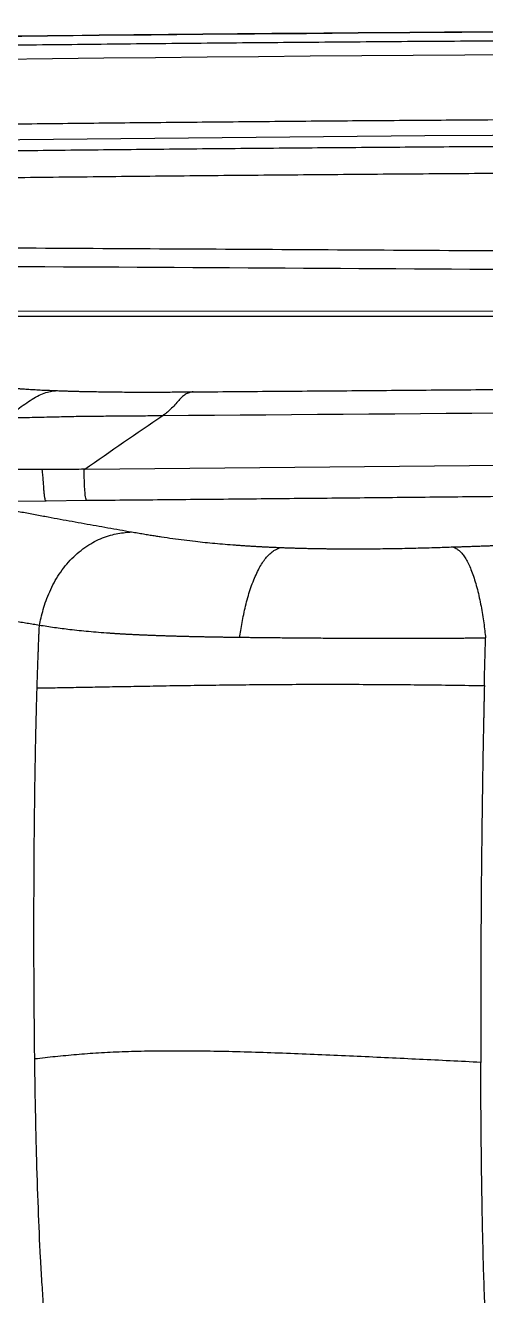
# Model space of a CAD drawing. Extents: x -54 to 18, y -18 to 89.
# Drawn here: x -37.82 to -29.55, y 28.02 to 50.83 of the extents above; entities that cross this region are included whole.
import ezdxf

# ---------------------------------------------------------------- set-up
doc = ezdxf.new("R2010")
doc.units = 0
doc.header["$MEASUREMENT"] = 0
doc.layers.add('GEOMETRY', color=2, linetype='Continuous', lineweight=25)

# ---------------------------------------------------------------- blocks, each defined once
blk = doc.blocks.new('2026 MINI-ASPIRE')
at = {"layer": 'GEOMETRY'}
for p, q in [((-22.469, -5.049), (-2.655, -5.043)), ((-22.465, -5.138), (-2.655, -5.138)), ((-18.879, -7.891), (-18.888, -7.891)), ((-19.573, -8.461), (-20.978, -8.474)), ((-18.844, -8.454), (-19.573, -8.461))]:
    blk.add_line(p, q, dxfattribs=at)
at = {"layer": 'GEOMETRY', "flags": 128}
for points in [[(29.777, -2.11), (21.269, -1.985), (12.762, -1.902), (4.254, -1.86), (-4.254, -1.86), (-12.762, -1.9), (-21.27, -1.982), (-29.777, -2.105)], [(-18.879, -7.891), (-9.443, -7.799), (-0.008, -7.705)]]:
    blk.add_lwpolyline(points, dxfattribs=at)
at = {"layer": 'GEOMETRY'}
for points in [[(-29.784, -0.245), (-9.93, 0.083), (9.93, 0.082), (29.784, -0.25)], [(-29.65, -0.65), (-9.885, -0.323), (9.885, -0.325), (29.649, -0.654)], [(-23.912, -4.225), (-16.826, -4.264), (-9.741, -4.306), (-2.655, -4.354)], [(-17.474, -6.925), (-12.534, -6.886), (-7.595, -6.847), (-2.657, -6.808)], [(-18.879, -7.891), (-18.414, -7.565), (-17.945, -7.243), (-17.475, -6.925)], [(-11.694, -11.775), (-11.687, -11.489), (-11.679, -11.204), (-11.671, -10.921)]]:
    blk.add_open_spline(points, degree=3, dxfattribs=at)
for points, knots in [([(29.784, -0.25), (26.475, -0.2), (19.857, -0.1), (9.928, -0.02), (0, 0.01), (-9.928, -0.018), (-19.857, -0.097), (-26.475, -0.196), (-29.784, -0.245)], [0, 0, 0, 0, 0.1666668, 0.3333334, 0.5, 0.6666666, 0.8333332, 1, 1, 1, 1]), ([(-29.654, -0.401), (-29.373, -0.396), (-28.812, -0.387), (-27.97, -0.374), (-27.128, -0.361), (-26.286, -0.348), (-25.443, -0.336), (-24.6, -0.324), (-23.756, -0.313), (-22.913, -0.302), (-22.068, -0.291), (-21.224, -0.281), (-20.379, -0.271), (-19.534, -0.262), (-18.688, -0.253), (-17.842, -0.244), (-16.996, -0.236), (-16.15, -0.228), (-15.303, -0.221), (-14.455, -0.214), (-13.608, -0.207), (-12.76, -0.201), (-11.912, -0.196), (-11.063, -0.19), (-10.214, -0.185), (-9.365, -0.181), (-8.515, -0.176), (-7.665, -0.173), (-6.815, -0.169), (-5.964, -0.166), (-5.113, -0.164), (-4.262, -0.161), (-3.41, -0.16), (-2.558, -0.158), (-1.706, -0.157), (-0.853, -0.157), (0.267, -0.157), (1.655, -0.157), (3.309, -0.16), (4.962, -0.164), (6.614, -0.169), (8.265, -0.176), (9.916, -0.185), (11.565, -0.195), (13.214, -0.206), (14.862, -0.219), (16.509, -0.234), (18.155, -0.25), (19.8, -0.268), (21.444, -0.287), (23.088, -0.307), (24.731, -0.33), (26.372, -0.353), (28.013, -0.378), (29.107, -0.396), (29.654, -0.405)], [0, 0, 0, 0, 0.014189, 0.028383, 0.042584, 0.05679, 0.071001, 0.085218, 0.099441, 0.11367, 0.127904, 0.142144, 0.15639, 0.170641, 0.184898, 0.199161, 0.213429, 0.227704, 0.241983, 0.256269, 0.27056, 0.284857, 0.29916, 0.313469, 0.327783, 0.342103, 0.356428, 0.37076, 0.385097, 0.39944, 0.413788, 0.428143, 0.442503, 0.456869, 0.47124, 0.485618, 0.500001, 0.527902, 0.555789, 0.58366, 0.611518, 0.639361, 0.667189, 0.695002, 0.722801, 0.750586, 0.778356, 0.806112, 0.833853, 0.86158, 0.889293, 0.916991, 0.944675, 0.972345, 1, 1, 1, 1]), ([(-29.84, -1.825), (-29.597, -1.821), (-29.11, -1.813), (-28.38, -1.801), (-27.648, -1.789), (-26.916, -1.777), (-26.183, -1.766), (-25.45, -1.755), (-24.715, -1.745), (-23.979, -1.735), (-23.243, -1.725), (-22.506, -1.715), (-21.768, -1.706), (-21.029, -1.697), (-20.29, -1.688), (-19.549, -1.68), (-18.808, -1.672), (-18.066, -1.664), (-17.322, -1.657), (-16.579, -1.65), (-15.834, -1.643), (-15.088, -1.636), (-14.342, -1.63), (-13.595, -1.625), (-12.847, -1.619), (-12.098, -1.614), (-11.348, -1.609), (-10.597, -1.604), (-9.846, -1.6), (-9.093, -1.596), (-8.34, -1.593), (-7.586, -1.59), (-6.831, -1.587), (-6.076, -1.584), (-5.319, -1.582), (-4.562, -1.58), (-3.804, -1.578), (-3.045, -1.577), (-2.285, -1.576), (-1.524, -1.575), (-0.762, -1.574), (0.995, -1.574), (3.743, -1.577), (7.479, -1.589), (11.204, -1.609), (14.191, -1.631), (16.442, -1.651), (17.959, -1.666), (19.468, -1.682), (20.971, -1.699), (22.467, -1.718), (23.955, -1.738), (25.436, -1.759), (26.91, -1.781), (28.377, -1.805), (29.353, -1.822), (29.839, -1.83)], [0, 0, 0, 0, 0.0122259, 0.0244658, 0.0367197, 0.0489877, 0.0612697, 0.0735657, 0.0858758, 0.0981999, 0.110538, 0.1228902, 0.1352565, 0.1476368, 0.1600312, 0.1724396, 0.184862, 0.1972986, 0.2097492, 0.2222138, 0.2346926, 0.2471854, 0.2596923, 0.2722132, 0.2847483, 0.2972974, 0.3098606, 0.3224378, 0.3350292, 0.3476347, 0.3602542, 0.3728879, 0.3855356, 0.3981974, 0.4108734, 0.4235634, 0.4362676, 0.4489858, 0.4617182, 0.4744647, 0.4872253, 0.5, 0.5627939, 0.6253916, 0.6877935, 0.7499997, 0.7755376, 0.8009559, 0.8262547, 0.8514339, 0.8764936, 0.9014338, 0.9262545, 0.9509558, 0.9755376, 1, 1, 1, 1]), ([(-29.582, -2.3), (-29.319, -2.295), (-28.793, -2.287), (-28.004, -2.274), (-27.215, -2.262), (-26.427, -2.25), (-25.638, -2.238), (-24.849, -2.227), (-24.06, -2.216), (-23.271, -2.205), (-22.483, -2.195), (-21.694, -2.185), (-20.905, -2.175), (-20.116, -2.166), (-19.327, -2.157), (-18.539, -2.149), (-17.75, -2.141), (-16.961, -2.133), (-16.172, -2.126), (-15.383, -2.119), (-14.594, -2.112), (-13.806, -2.106), (-13.017, -2.1), (-12.228, -2.094), (-11.439, -2.089), (-10.65, -2.084), (-9.862, -2.079), (-9.073, -2.075), (-8.284, -2.071), (-7.495, -2.068), (-6.706, -2.065), (-5.917, -2.062), (-5.129, -2.059), (-4.34, -2.057), (-3.551, -2.056), (-2.762, -2.054), (-1.973, -2.053), (-1.184, -2.053), (-0.396, -2.052), (0.393, -2.052), (1.182, -2.053), (1.971, -2.054), (2.76, -2.055), (3.549, -2.056), (4.337, -2.058), (5.126, -2.06), (5.915, -2.063), (6.704, -2.066), (7.493, -2.069), (8.282, -2.073), (9.071, -2.077), (9.859, -2.081), (10.648, -2.086), (11.437, -2.091), (12.226, -2.096), (13.015, -2.102), (13.804, -2.108), (14.593, -2.114), (15.381, -2.121), (16.17, -2.128), (16.959, -2.136), (17.748, -2.144), (18.537, -2.152), (19.326, -2.16), (20.115, -2.169), (20.904, -2.179), (21.692, -2.188), (22.481, -2.198), (23.27, -2.209), (24.059, -2.219), (24.848, -2.23), (25.637, -2.242), (26.426, -2.254), (27.215, -2.266), (28.003, -2.278), (28.792, -2.291), (29.318, -2.3), (29.581, -2.304)], [0, 0, 0, 0, 0.013334, 0.026667, 0.040001, 0.053334, 0.066668, 0.080001, 0.093334, 0.106667, 0.12, 0.133333, 0.146667, 0.159999, 0.173332, 0.186665, 0.199998, 0.213331, 0.226664, 0.239997, 0.253329, 0.266662, 0.279995, 0.293327, 0.30666, 0.319993, 0.333325, 0.346658, 0.35999, 0.373323, 0.386656, 0.399988, 0.413321, 0.426653, 0.439986, 0.453319, 0.466651, 0.479984, 0.493317, 0.506649, 0.519982, 0.533315, 0.546648, 0.55998, 0.573313, 0.586646, 0.599979, 0.613312, 0.626645, 0.639978, 0.653311, 0.666644, 0.679978, 0.693311, 0.706644, 0.719978, 0.733311, 0.746645, 0.759979, 0.773312, 0.786646, 0.79998, 0.813314, 0.826648, 0.839982, 0.853316, 0.866651, 0.879985, 0.89332, 0.906654, 0.919989, 0.933324, 0.946659, 0.959994, 0.973329, 0.986665, 1, 1, 1, 1]), ([(29.472, -2.791), (29.192, -2.786), (28.63, -2.777), (27.789, -2.763), (26.947, -2.75), (26.105, -2.737), (25.263, -2.725), (24.421, -2.713), (23.579, -2.701), (22.737, -2.69), (21.895, -2.679), (21.053, -2.669), (20.211, -2.659), (19.369, -2.649), (18.527, -2.64), (17.685, -2.631), (16.843, -2.623), (16.001, -2.615), (15.159, -2.608), (14.317, -2.6), (13.475, -2.594), (12.633, -2.587), (11.79, -2.581), (10.948, -2.576), (10.106, -2.571), (9.264, -2.566), (8.422, -2.562), (7.58, -2.558), (6.738, -2.554), (5.895, -2.551), (5.053, -2.549), (4.211, -2.546), (3.369, -2.544), (2.527, -2.543), (1.684, -2.542), (0.842, -2.541), (-0.265, -2.541), (-1.638, -2.541), (-3.276, -2.544), (-4.913, -2.547), (-6.551, -2.552), (-8.188, -2.559), (-9.826, -2.568), (-11.463, -2.577), (-13.101, -2.589), (-14.738, -2.602), (-16.375, -2.616), (-18.013, -2.632), (-19.65, -2.649), (-21.287, -2.668), (-22.924, -2.689), (-24.562, -2.711), (-26.199, -2.735), (-27.836, -2.76), (-28.927, -2.778), (-29.473, -2.787)], [0, 0, 0, 0, 0.014284, 0.028568, 0.042852, 0.057136, 0.07142, 0.085704, 0.099989, 0.114273, 0.128558, 0.142842, 0.157127, 0.171412, 0.185697, 0.199982, 0.214267, 0.228552, 0.242838, 0.257123, 0.271409, 0.285695, 0.299981, 0.314267, 0.328553, 0.34284, 0.357126, 0.371413, 0.3857, 0.399986, 0.414274, 0.428561, 0.442848, 0.457136, 0.471424, 0.485712, 0.5, 0.527782, 0.555564, 0.583345, 0.611126, 0.638905, 0.666685, 0.694463, 0.722242, 0.750019, 0.777797, 0.805573, 0.83335, 0.861126, 0.888901, 0.916676, 0.944451, 0.972226, 1, 1, 1, 1]), ([(-23.91, -3.894), (-22.982, -3.899), (-21.139, -3.908), (-18.392, -3.923), (-15.681, -3.938), (-13.006, -3.954), (-10.367, -3.969), (-7.764, -3.985), (-5.196, -4.001), (-3.497, -4.012), (-2.653, -4.018)], [0, 0, 0, 0, 0.130912, 0.260135, 0.387669, 0.513513, 0.637669, 0.760135, 0.880912, 1, 1, 1, 1]), ([(-16.931, -6.5), (-16.455, -6.496), (-15.504, -6.489), (-14.076, -6.478), (-12.649, -6.466), (-11.221, -6.455), (-9.794, -6.444), (-8.367, -6.432), (-6.939, -6.421), (-5.512, -6.409), (-4.085, -6.397), (-3.133, -6.39), (-2.658, -6.386)], [0, 0, 0, 0, 0.1, 0.2, 0.3, 0.4, 0.5, 0.6, 0.7, 0.8, 0.9, 1, 1, 1, 1]), ([(-20.303, -6.965), (-20.289, -6.956), (-20.273, -6.945), (-20.239, -6.922), (-20.221, -6.91), (-20.165, -6.871), (-20.124, -6.841), (-20.04, -6.781), (-19.997, -6.749), (-19.911, -6.689), (-19.867, -6.659), (-19.781, -6.605), (-19.739, -6.581), (-19.656, -6.541), (-19.615, -6.524), (-19.538, -6.5), (-19.502, -6.491), (-19.452, -6.484), (-19.437, -6.482), (-19.408, -6.479), (-19.395, -6.479), (-19.384, -6.478)], [0, 0, 0, 0, 0.0625, 0.0625, 0.125, 0.125, 0.25, 0.25, 0.375, 0.375, 0.5, 0.5, 0.625, 0.625, 0.75, 0.75, 0.875, 0.875, 0.9375, 0.9375, 1, 1, 1, 1]), ([(-20.235, -6.426), (-20.228, -6.427), (-20.215, -6.428), (-20.194, -6.43), (-20.173, -6.432), (-20.151, -6.434), (-20.129, -6.436), (-20.107, -6.438), (-20.084, -6.439), (-20.061, -6.441), (-20.012, -6.445), (-19.935, -6.45), (-19.845, -6.456), (-19.769, -6.46), (-19.709, -6.463), (-19.647, -6.467), (-19.584, -6.47), (-19.518, -6.472), (-19.452, -6.475), (-19.407, -6.477), (-19.384, -6.478)], [0, 0, 0, 0, 0.026949, 0.054094, 0.08144, 0.108992, 0.136754, 0.164732, 0.192928, 0.221348, 0.249997, 0.373353, 0.5, 0.567853, 0.636839, 0.706994, 0.778355, 0.850955, 0.924827, 1, 1, 1, 1]), ([(-19.384, -6.478), (-19.371, -6.478), (-19.346, -6.479), (-19.308, -6.481), (-19.27, -6.482), (-19.232, -6.483), (-19.193, -6.484), (-19.153, -6.486), (-19.113, -6.487), (-19.073, -6.488), (-19.032, -6.489), (-18.991, -6.49), (-18.95, -6.491), (-18.908, -6.492), (-18.866, -6.493), (-18.823, -6.494), (-18.745, -6.495), (-18.631, -6.497), (-18.479, -6.5), (-18.323, -6.501), (-18.118, -6.503), (-17.859, -6.504), (-17.61, -6.504), (-17.412, -6.503), (-17.265, -6.502), (-17.103, -6.501), (-16.99, -6.5), (-16.931, -6.5)], [0, 0, 0, 0, 0.015749, 0.031622, 0.047621, 0.063747, 0.080002, 0.096387, 0.112904, 0.129555, 0.146341, 0.163263, 0.180323, 0.197522, 0.214861, 0.232343, 0.249967, 0.310468, 0.372282, 0.435454, 0.500023, 0.621399, 0.74999, 0.802968, 0.862292, 0.927967, 1, 1, 1, 1]), ([(-16.931, -6.5), (-16.939, -6.501), (-16.948, -6.502), (-16.967, -6.505), (-16.977, -6.507), (-17.008, -6.515), (-17.031, -6.524), (-17.075, -6.549), (-17.098, -6.566), (-17.143, -6.606), (-17.166, -6.63), (-17.212, -6.68), (-17.235, -6.707), (-17.284, -6.761), (-17.309, -6.788), (-17.359, -6.837), (-17.385, -6.859), (-17.421, -6.888), (-17.433, -6.896), (-17.455, -6.912), (-17.465, -6.919), (-17.474, -6.925)], [0, 0, 0, 0, 0.0625, 0.0625, 0.125, 0.125, 0.25, 0.25, 0.375, 0.375, 0.5, 0.5, 0.625, 0.625, 0.75, 0.75, 0.875, 0.875, 0.9375, 0.9375, 1, 1, 1, 1]), ([(-20.303, -6.965), (-20.188, -6.964), (-20.072, -6.962), (-19.839, -6.957), (-19.722, -6.954), (-19.487, -6.949), (-19.369, -6.946), (-19.133, -6.941), (-19.014, -6.939), (-18.777, -6.936), (-18.659, -6.935), (-18.422, -6.932), (-18.303, -6.931), (-18.066, -6.93), (-17.948, -6.929), (-17.711, -6.927), (-17.593, -6.926), (-17.475, -6.925)], [0, 0, 0, 0, 0.125, 0.125, 0.25, 0.25, 0.375, 0.375, 0.5, 0.5, 0.625, 0.625, 0.75, 0.75, 0.875, 0.875, 1, 1, 1, 1]), ([(-19.648, -7.896), (-19.812, -7.896), (-19.976, -7.896), (-20.303, -7.895), (-20.466, -7.894), (-20.629, -7.892)], [0, 0, 0, 0, 0.5, 0.5, 1, 1, 1, 1]), ([(-18.888, -7.891), (-19.015, -7.892), (-19.141, -7.893), (-19.394, -7.895), (-19.521, -7.895), (-19.648, -7.896)], [0, 0, 0, 0, 0.5, 0.5, 1, 1, 1, 1]), ([(-19.648, -7.896), (-19.644, -7.934), (-19.64, -7.971), (-19.633, -8.044), (-19.63, -8.08), (-19.625, -8.149), (-19.622, -8.182), (-19.618, -8.244), (-19.615, -8.273), (-19.611, -8.326), (-19.609, -8.349), (-19.604, -8.388), (-19.601, -8.404), (-19.594, -8.429), (-19.591, -8.438), (-19.582, -8.452), (-19.578, -8.456), (-19.573, -8.461)], [0, 0, 0, 0, 0.125, 0.125, 0.25, 0.25, 0.375, 0.375, 0.5, 0.5, 0.625, 0.625, 0.75, 0.75, 0.875, 0.875, 1, 1, 1, 1]), ([(-18.844, -8.454), (-18.846, -8.45), (-18.849, -8.447), (-18.854, -8.433), (-18.856, -8.423), (-18.862, -8.396), (-18.865, -8.378), (-18.87, -8.334), (-18.872, -8.309), (-18.877, -8.251), (-18.879, -8.22), (-18.882, -8.153), (-18.884, -8.118), (-18.886, -8.048), (-18.886, -8.014), (-18.888, -7.949), (-18.888, -7.918), (-18.888, -7.891)], [0, 0, 0, 0, 0.125, 0.125, 0.25, 0.25, 0.375, 0.375, 0.5, 0.5, 0.625, 0.625, 0.75, 0.75, 0.875, 0.875, 1, 1, 1, 1]), ([(-0.218, -8.271), (-0.651, -8.275), (-1.519, -8.284), (-2.823, -8.297), (-4.132, -8.31), (-5.446, -8.323), (-6.764, -8.336), (-8.088, -8.349), (-9.416, -8.362), (-10.749, -8.375), (-12.086, -8.388), (-13.428, -8.402), (-14.776, -8.415), (-16.128, -8.428), (-17.484, -8.441), (-18.39, -8.449), (-18.844, -8.454)], [0, 0, 0, 0, 0.069777, 0.139807, 0.210092, 0.280631, 0.351424, 0.422471, 0.493773, 0.565328, 0.637138, 0.709202, 0.78152, 0.854093, 0.926919, 1, 1, 1, 1]), ([(-20.978, -8.474), (-20.937, -8.482), (-20.856, -8.498), (-20.734, -8.521), (-20.613, -8.544), (-20.491, -8.567), (-20.37, -8.59), (-20.25, -8.613), (-20.13, -8.636), (-20.01, -8.658), (-19.89, -8.68), (-19.771, -8.703), (-19.652, -8.725), (-19.501, -8.752), (-19.318, -8.786), (-19.103, -8.825), (-18.889, -8.864), (-18.675, -8.902), (-18.462, -8.94), (-18.25, -8.978), (-18.108, -9.002), (-18.037, -9.015)], [0, 0, 0, 0, 0.042935, 0.085639, 0.128113, 0.170355, 0.212367, 0.254148, 0.295699, 0.337019, 0.37811, 0.41897, 0.459601, 0.500001, 0.573239, 0.645872, 0.717901, 0.789328, 0.860152, 0.930376, 1, 1, 1, 1]), ([(-12.258, -9.285), (-12.23, -9.284), (-12.174, -9.283), (-12.09, -9.28), (-12.006, -9.277), (-11.921, -9.274), (-11.837, -9.271), (-11.752, -9.268), (-11.667, -9.265), (-11.582, -9.262), (-11.497, -9.258), (-11.411, -9.255), (-11.326, -9.252), (-11.24, -9.248), (-11.154, -9.245), (-11.067, -9.242), (-10.981, -9.238), (-10.894, -9.235), (-10.807, -9.231), (-10.72, -9.227), (-10.633, -9.224), (-10.545, -9.22), (-10.458, -9.216), (-10.37, -9.212), (-10.282, -9.208), (-10.193, -9.204), (-10.105, -9.2), (-10.016, -9.196), (-9.927, -9.192), (-9.838, -9.188), (-9.749, -9.184), (-9.659, -9.18), (-9.57, -9.175), (-9.48, -9.171), (-9.39, -9.166), (-9.299, -9.162), (-9.008, -9.147), (-8.508, -9.122), (-7.79, -9.082), (-7.044, -9.039), (-6.327, -8.996), (-5.631, -8.952), (-4.946, -8.908), (-4.208, -8.86), (-3.503, -8.812), (-2.823, -8.766), (-2.159, -8.721), (-1.416, -8.67), (-0.895, -8.634), (-0.621, -8.615)], [0, 0, 0, 0, 0.0067276, 0.0134786, 0.020253, 0.027051, 0.0338726, 0.040718, 0.0475873, 0.0544805, 0.0613977, 0.0683392, 0.0753049, 0.0822949, 0.0893094, 0.0963484, 0.1034121, 0.1105005, 0.1176137, 0.1247519, 0.131915, 0.1391032, 0.1463166, 0.1535553, 0.1608194, 0.1681088, 0.1754238, 0.1827644, 0.1901307, 0.1975228, 0.2049407, 0.2123846, 0.2198544, 0.2273504, 0.2348725, 0.2424209, 0.2499956, 0.3079557, 0.3689262, 0.4329326, 0.4999968, 0.5548976, 0.6148613, 0.6798934, 0.7499987, 0.8018293, 0.8607728, 0.9268296, 1, 1, 1, 1]), ([(-19.693, -10.695), (-19.684, -10.652), (-19.674, -10.606), (-19.651, -10.51), (-19.638, -10.459), (-19.609, -10.357), (-19.592, -10.304), (-19.554, -10.197), (-19.532, -10.144), (-19.484, -10.036), (-19.458, -9.982), (-19.4, -9.877), (-19.369, -9.825), (-19.268, -9.673), (-19.191, -9.578), (-19.066, -9.451), (-19.023, -9.411), (-18.933, -9.337), (-18.888, -9.302), (-18.794, -9.24), (-18.747, -9.212), (-18.652, -9.163), (-18.604, -9.141), (-18.509, -9.104), (-18.462, -9.088), (-18.369, -9.062), (-18.324, -9.052), (-18.236, -9.036), (-18.194, -9.03), (-18.112, -9.021), (-18.073, -9.018), (-18.037, -9.015)], [0, 0, 0, 0, 0.0625, 0.0625, 0.125, 0.125, 0.1875, 0.1875, 0.25, 0.25, 0.3125, 0.3125, 0.375, 0.375, 0.5, 0.5, 0.5625, 0.5625, 0.625, 0.625, 0.6875, 0.6875, 0.75, 0.75, 0.8125, 0.8125, 0.875, 0.875, 0.9375, 0.9375, 1, 1, 1, 1]), ([(-18.037, -9.015), (-18.019, -9.018), (-17.982, -9.024), (-17.928, -9.034), (-17.875, -9.042), (-17.824, -9.051), (-17.774, -9.059), (-17.725, -9.068), (-17.677, -9.075), (-17.631, -9.083), (-17.586, -9.09), (-17.543, -9.096), (-17.448, -9.111), (-17.301, -9.132), (-17.097, -9.159), (-16.903, -9.183), (-16.717, -9.203), (-16.539, -9.22), (-16.358, -9.236), (-16.213, -9.247), (-16.106, -9.255), (-16.041, -9.259), (-15.974, -9.264), (-15.908, -9.268), (-15.84, -9.272), (-15.772, -9.276), (-15.703, -9.28), (-15.634, -9.283), (-15.565, -9.287), (-15.494, -9.29), (-15.423, -9.293), (-15.375, -9.295), (-15.352, -9.296)], [0, 0, 0, 0, 0.026682, 0.05257, 0.077664, 0.101966, 0.125476, 0.148194, 0.170122, 0.19126, 0.21161, 0.231171, 0.249947, 0.338009, 0.421316, 0.500061, 0.564399, 0.627377, 0.689157, 0.749908, 0.770839, 0.791729, 0.812584, 0.833412, 0.854221, 0.875019, 0.895813, 0.916611, 0.937421, 0.958251, 0.979108, 1, 1, 1, 1]), ([(-16.092, -10.913), (-16.086, -10.873), (-16.079, -10.83), (-16.065, -10.74), (-16.057, -10.693), (-16.04, -10.597), (-16.03, -10.547), (-16.01, -10.448), (-15.998, -10.397), (-15.962, -10.246), (-15.934, -10.146), (-15.871, -9.955), (-15.836, -9.865), (-15.762, -9.703), (-15.723, -9.631), (-15.664, -9.54), (-15.644, -9.512), (-15.604, -9.463), (-15.584, -9.441), (-15.544, -9.402), (-15.525, -9.386), (-15.487, -9.357), (-15.468, -9.346), (-15.432, -9.326), (-15.415, -9.319), (-15.382, -9.306), (-15.366, -9.301), (-15.352, -9.296)], [0, 0, 0, 0, 0.0625, 0.0625, 0.125, 0.125, 0.1875, 0.1875, 0.25, 0.25, 0.375, 0.375, 0.5, 0.5, 0.625, 0.625, 0.6875, 0.6875, 0.75, 0.75, 0.8125, 0.8125, 0.875, 0.875, 0.9375, 0.9375, 1, 1, 1, 1]), ([(-15.352, -9.296), (-15.339, -9.296), (-15.315, -9.297), (-15.279, -9.299), (-15.242, -9.3), (-15.206, -9.301), (-15.169, -9.302), (-15.132, -9.304), (-15.095, -9.305), (-15.058, -9.306), (-15.02, -9.307), (-14.983, -9.308), (-14.945, -9.309), (-14.907, -9.31), (-14.87, -9.311), (-14.832, -9.312), (-14.794, -9.312), (-14.755, -9.313), (-14.717, -9.314), (-14.679, -9.315), (-14.64, -9.315), (-14.601, -9.316), (-14.563, -9.316), (-14.524, -9.317), (-14.485, -9.317), (-14.445, -9.318), (-14.406, -9.318), (-14.367, -9.319), (-14.327, -9.319), (-14.287, -9.319), (-14.247, -9.319), (-14.207, -9.32), (-14.167, -9.32), (-14.127, -9.32), (-14.087, -9.32), (-14.046, -9.32), (-14.006, -9.32), (-13.965, -9.32), (-13.924, -9.32), (-13.883, -9.319), (-13.842, -9.319), (-13.752, -9.319), (-13.612, -9.317), (-13.419, -9.315), (-13.222, -9.312), (-13.026, -9.307), (-12.831, -9.303), (-12.663, -9.298), (-12.516, -9.294), (-12.389, -9.29), (-12.302, -9.287), (-12.258, -9.285)], [0, 0, 0, 0, 0.0121286, 0.0242623, 0.0364023, 0.0485496, 0.0607055, 0.0728709, 0.0850472, 0.0972353, 0.1094364, 0.1216517, 0.1338822, 0.146129, 0.1583933, 0.1706761, 0.1829785, 0.1953017, 0.2076467, 0.2200146, 0.2324064, 0.2448232, 0.2572662, 0.2697362, 0.2822345, 0.294762, 0.3073197, 0.3199087, 0.3325299, 0.3451845, 0.3578734, 0.3705976, 0.383358, 0.3961557, 0.4089916, 0.4218667, 0.4347819, 0.4477382, 0.4607365, 0.4737777, 0.4868627, 0.4999925, 0.559819, 0.6213837, 0.6847588, 0.7500101, 0.8109217, 0.8750142, 0.9142966, 0.955957, 1, 1, 1, 1]), ([(-12.258, -9.285), (-12.246, -9.29), (-12.233, -9.296), (-12.207, -9.309), (-12.193, -9.317), (-12.164, -9.337), (-12.15, -9.348), (-12.119, -9.377), (-12.104, -9.394), (-12.072, -9.433), (-12.057, -9.455), (-12.025, -9.506), (-12.009, -9.534), (-11.961, -9.626), (-11.93, -9.699), (-11.872, -9.863), (-11.845, -9.954), (-11.795, -10.146), (-11.773, -10.248), (-11.744, -10.4), (-11.735, -10.451), (-11.719, -10.552), (-11.712, -10.602), (-11.698, -10.699), (-11.692, -10.746), (-11.681, -10.837), (-11.676, -10.88), (-11.671, -10.921)], [0, 0, 0, 0, 0.0625, 0.0625, 0.125, 0.125, 0.1875, 0.1875, 0.25, 0.25, 0.3125, 0.3125, 0.375, 0.375, 0.5, 0.5, 0.625, 0.625, 0.75, 0.75, 0.8125, 0.8125, 0.875, 0.875, 0.9375, 0.9375, 1, 1, 1, 1]), ([(-19.693, -10.695), (-19.73, -10.689), (-19.803, -10.677), (-19.914, -10.659), (-20.025, -10.64), (-20.136, -10.622), (-20.247, -10.603), (-20.359, -10.585), (-20.471, -10.566), (-20.584, -10.547), (-20.697, -10.528), (-20.81, -10.509), (-20.923, -10.489), (-21.037, -10.47), (-21.151, -10.45), (-21.265, -10.431), (-21.379, -10.411), (-21.494, -10.391), (-21.609, -10.371), (-21.725, -10.351), (-21.841, -10.33), (-21.957, -10.31), (-22.073, -10.289), (-22.189, -10.269), (-22.306, -10.248), (-22.423, -10.227), (-22.54, -10.206), (-22.619, -10.192), (-22.658, -10.185)], [0, 0, 0, 0, 0.03584, 0.071894, 0.108163, 0.144644, 0.181339, 0.218246, 0.255365, 0.292695, 0.330236, 0.367987, 0.405947, 0.444116, 0.482493, 0.521078, 0.559869, 0.598867, 0.63807, 0.677477, 0.717088, 0.756902, 0.796918, 0.837135, 0.877553, 0.918171, 0.958986, 1, 1, 1, 1]), ([(-19.735, -11.819), (-19.734, -11.789), (-19.732, -11.729), (-19.729, -11.639), (-19.726, -11.55), (-19.723, -11.462), (-19.72, -11.374), (-19.717, -11.287), (-19.714, -11.2), (-19.71, -11.114), (-19.707, -11.029), (-19.704, -10.945), (-19.7, -10.861), (-19.697, -10.778), (-19.694, -10.722), (-19.693, -10.695)], [0, 0, 0, 0, 0.079995, 0.15948, 0.238455, 0.316917, 0.394867, 0.472304, 0.549227, 0.625637, 0.701534, 0.776918, 0.85179, 0.92615, 1, 1, 1, 1]), ([(-16.092, -10.913), (-16.106, -10.913), (-16.136, -10.913), (-16.18, -10.912), (-16.224, -10.911), (-16.268, -10.911), (-16.312, -10.91), (-16.355, -10.91), (-16.398, -10.909), (-16.441, -10.908), (-16.483, -10.907), (-16.525, -10.907), (-16.567, -10.906), (-16.609, -10.905), (-16.65, -10.904), (-16.691, -10.904), (-16.732, -10.903), (-16.772, -10.902), (-16.812, -10.901), (-16.852, -10.9), (-16.892, -10.9), (-16.931, -10.899), (-16.97, -10.898), (-17.009, -10.897), (-17.047, -10.896), (-17.086, -10.895), (-17.123, -10.894), (-17.161, -10.893), (-17.198, -10.892), (-17.235, -10.891), (-17.272, -10.89), (-17.309, -10.889), (-17.345, -10.888), (-17.381, -10.887), (-17.416, -10.886), (-17.452, -10.884), (-17.487, -10.883), (-17.521, -10.882), (-17.556, -10.881), (-17.59, -10.88), (-17.624, -10.878), (-17.658, -10.877), (-17.691, -10.876), (-17.724, -10.875), (-17.757, -10.873), (-17.79, -10.872), (-17.822, -10.871), (-17.854, -10.869), (-17.886, -10.868), (-17.917, -10.866), (-17.948, -10.865), (-17.979, -10.863), (-18.01, -10.862), (-18.041, -10.86), (-18.071, -10.859), (-18.101, -10.857), (-18.13, -10.856), (-18.16, -10.854), (-18.189, -10.852), (-18.218, -10.851), (-18.247, -10.849), (-18.275, -10.847), (-18.303, -10.846), (-18.331, -10.844), (-18.359, -10.842), (-18.386, -10.84), (-18.414, -10.838), (-18.496, -10.833), (-18.629, -10.823), (-18.809, -10.807), (-18.98, -10.791), (-19.138, -10.773), (-19.285, -10.755), (-19.423, -10.736), (-19.559, -10.716), (-19.648, -10.702), (-19.693, -10.695)], [0, 0, 0, 0, 0.009725, 0.019422, 0.029091, 0.038733, 0.048347, 0.057933, 0.067492, 0.077023, 0.086527, 0.096004, 0.105452, 0.114874, 0.124268, 0.133634, 0.142973, 0.152285, 0.161569, 0.170826, 0.180056, 0.189258, 0.198434, 0.207582, 0.216703, 0.225797, 0.234863, 0.243903, 0.252916, 0.261901, 0.27086, 0.279792, 0.288697, 0.297575, 0.306426, 0.315251, 0.324049, 0.33282, 0.341565, 0.350283, 0.358974, 0.367639, 0.376277, 0.384889, 0.393475, 0.402034, 0.410567, 0.419074, 0.427554, 0.436008, 0.444436, 0.452837, 0.461213, 0.469562, 0.477885, 0.486182, 0.494453, 0.502698, 0.510917, 0.51911, 0.527277, 0.535418, 0.543534, 0.551623, 0.559686, 0.567723, 0.575735, 0.58372, 0.640519, 0.696667, 0.752169, 0.807029, 0.855223, 0.903443, 0.951699, 1, 1, 1, 1]), ([(-11.671, -10.921), (-11.7, -10.922), (-11.758, -10.923), (-11.844, -10.924), (-11.931, -10.925), (-12.019, -10.927), (-12.107, -10.928), (-12.197, -10.929), (-12.286, -10.93), (-12.377, -10.93), (-12.468, -10.931), (-12.559, -10.932), (-12.709, -10.932), (-12.918, -10.933), (-13.19, -10.933), (-13.471, -10.933), (-13.761, -10.932), (-14.06, -10.93), (-14.363, -10.929), (-14.667, -10.927), (-14.964, -10.925), (-15.258, -10.922), (-15.484, -10.92), (-15.645, -10.919), (-15.74, -10.918), (-15.831, -10.917), (-15.921, -10.915), (-16.007, -10.914), (-16.064, -10.914), (-16.092, -10.913)], [0, 0, 0, 0, 0.019864, 0.0398292, 0.0598982, 0.0800737, 0.100358, 0.1207537, 0.1412632, 0.1618888, 0.182633, 0.2034979, 0.2244859, 0.2844512, 0.3450845, 0.4076926, 0.4728403, 0.5389407, 0.6069645, 0.6751854, 0.7417029, 0.8063503, 0.8738038, 0.8960922, 0.9178792, 0.9391641, 0.9599464, 0.9802252, 1, 1, 1, 1]), ([(-19.776, -18.483), (-19.777, -18.453), (-19.778, -18.392), (-19.779, -18.3), (-19.78, -18.208), (-19.782, -17.973), (-19.786, -17.588), (-19.789, -17.072), (-19.791, -16.57), (-19.791, -16.088), (-19.79, -15.608), (-19.789, -15.128), (-19.785, -14.653), (-19.781, -14.18), (-19.775, -13.712), (-19.768, -13.251), (-19.76, -12.805), (-19.752, -12.466), (-19.746, -12.23), (-19.742, -12.092), (-19.739, -11.955), (-19.736, -11.864), (-19.735, -11.819)], [0, 0, 0, 0, 0.013654, 0.02737, 0.041145, 0.05498, 0.132724, 0.213638, 0.286332, 0.357493, 0.429571, 0.501535, 0.573165, 0.642991, 0.714334, 0.783757, 0.851177, 0.916534, 0.937685, 0.958647, 0.979419, 1, 1, 1, 1]), ([(-19.735, -11.819), (-19.612, -11.817), (-19.489, -11.815), (-19.241, -11.811), (-19.115, -11.809), (-18.857, -11.804), (-18.724, -11.801), (-18.45, -11.796), (-18.309, -11.794), (-18.016, -11.789), (-17.865, -11.786), (-17.553, -11.781), (-17.393, -11.778), (-17.062, -11.773), (-16.892, -11.771), (-16.545, -11.766), (-16.368, -11.764), (-16.008, -11.76), (-15.825, -11.758), (-15.454, -11.756), (-15.267, -11.754), (-14.891, -11.753), (-14.702, -11.753), (-14.322, -11.752), (-14.133, -11.753), (-13.754, -11.754), (-13.565, -11.755), (-13.188, -11.758), (-13, -11.759), (-12.626, -11.763), (-12.44, -11.766), (-12.067, -11.77), (-11.881, -11.773), (-11.694, -11.775)], [0, 0, 0, 0, 0.0625, 0.0625, 0.125, 0.125, 0.1875, 0.1875, 0.25, 0.25, 0.3125, 0.3125, 0.375, 0.375, 0.4375, 0.4375, 0.5, 0.5, 0.5625, 0.5625, 0.625, 0.625, 0.6875, 0.6875, 0.75, 0.75, 0.8125, 0.8125, 0.875, 0.875, 0.9375, 0.9375, 1, 1, 1, 1]), ([(-11.694, -11.775), (-11.694, -11.802), (-11.696, -11.855), (-11.697, -11.935), (-11.699, -12.016), (-11.701, -12.097), (-11.703, -12.18), (-11.705, -12.263), (-11.706, -12.347), (-11.708, -12.431), (-11.712, -12.624), (-11.718, -12.926), (-11.725, -13.339), (-11.731, -13.758), (-11.739, -14.323), (-11.747, -15.039), (-11.753, -15.779), (-11.756, -16.396), (-11.758, -16.885), (-11.759, -17.369), (-11.759, -17.749), (-11.759, -18.026), (-11.759, -18.2), (-11.759, -18.373), (-11.758, -18.488), (-11.758, -18.545)], [0, 0, 0, 0, 0.0119871, 0.0240768, 0.0362695, 0.0485653, 0.0609645, 0.0734673, 0.0860738, 0.0987842, 0.1115986, 0.1726159, 0.2342072, 0.2963026, 0.3588243, 0.4850837, 0.6127763, 0.6849557, 0.7566351, 0.8276642, 0.897898, 0.9237694, 0.9494139, 0.9748258, 1, 1, 1, 1]), ([(-11.758, -18.545), (-11.943, -18.536), (-12.126, -18.527), (-12.492, -18.508), (-12.676, -18.499), (-13.045, -18.482), (-13.23, -18.473), (-13.603, -18.455), (-13.79, -18.446), (-14.166, -18.429), (-14.355, -18.421), (-14.732, -18.405), (-14.921, -18.397), (-15.297, -18.382), (-15.484, -18.376), (-15.855, -18.363), (-16.038, -18.358), (-16.4, -18.349), (-16.578, -18.346), (-16.926, -18.341), (-17.097, -18.34), (-17.429, -18.34), (-17.59, -18.342), (-17.903, -18.347), (-18.055, -18.351), (-18.349, -18.362), (-18.49, -18.37), (-18.765, -18.386), (-18.898, -18.396), (-19.156, -18.418), (-19.282, -18.43), (-19.531, -18.455), (-19.653, -18.469), (-19.776, -18.483)], [0, 0, 0, 0, 0.0625, 0.0625, 0.125, 0.125, 0.1875, 0.1875, 0.25, 0.25, 0.3125, 0.3125, 0.375, 0.375, 0.4375, 0.4375, 0.5, 0.5, 0.5625, 0.5625, 0.625, 0.625, 0.6875, 0.6875, 0.75, 0.75, 0.8125, 0.8125, 0.875, 0.875, 0.9375, 0.9375, 1, 1, 1, 1]), ([(-19.603, -23.105), (-19.604, -23.082), (-19.608, -23.035), (-19.613, -22.965), (-19.627, -22.783), (-19.648, -22.479), (-19.681, -21.905), (-19.715, -21.138), (-19.74, -20.347), (-19.756, -19.678), (-19.764, -19.284), (-19.769, -18.998), (-19.772, -18.828), (-19.774, -18.656), (-19.776, -18.541), (-19.776, -18.483)], [0, 0, 0, 0, 0.015409, 0.030951, 0.046626, 0.136539, 0.231333, 0.423459, 0.636493, 0.742383, 0.853754, 0.889798, 0.926193, 0.96293, 1, 1, 1, 1]), ([(-11.673, -23.188), (-11.689, -22.822), (-11.702, -22.447), (-11.723, -21.685), (-11.731, -21.298), (-11.743, -20.519), (-11.748, -20.127), (-11.755, -19.338), (-11.757, -18.942), (-11.758, -18.545)], [0, 0, 0, 0, 0.25, 0.25, 0.5, 0.5, 0.75, 0.75, 1, 1, 1, 1])]:
    blk.add_open_spline(points, degree=3, knots=knots, dxfattribs=at)

msp = doc.modelspace()

# ---------------------------------------------------------------- block references
msp.add_blockref('2026 MINI-ASPIRE', (-17.876, 50.752))

doc.saveas('drawing.dxf')
